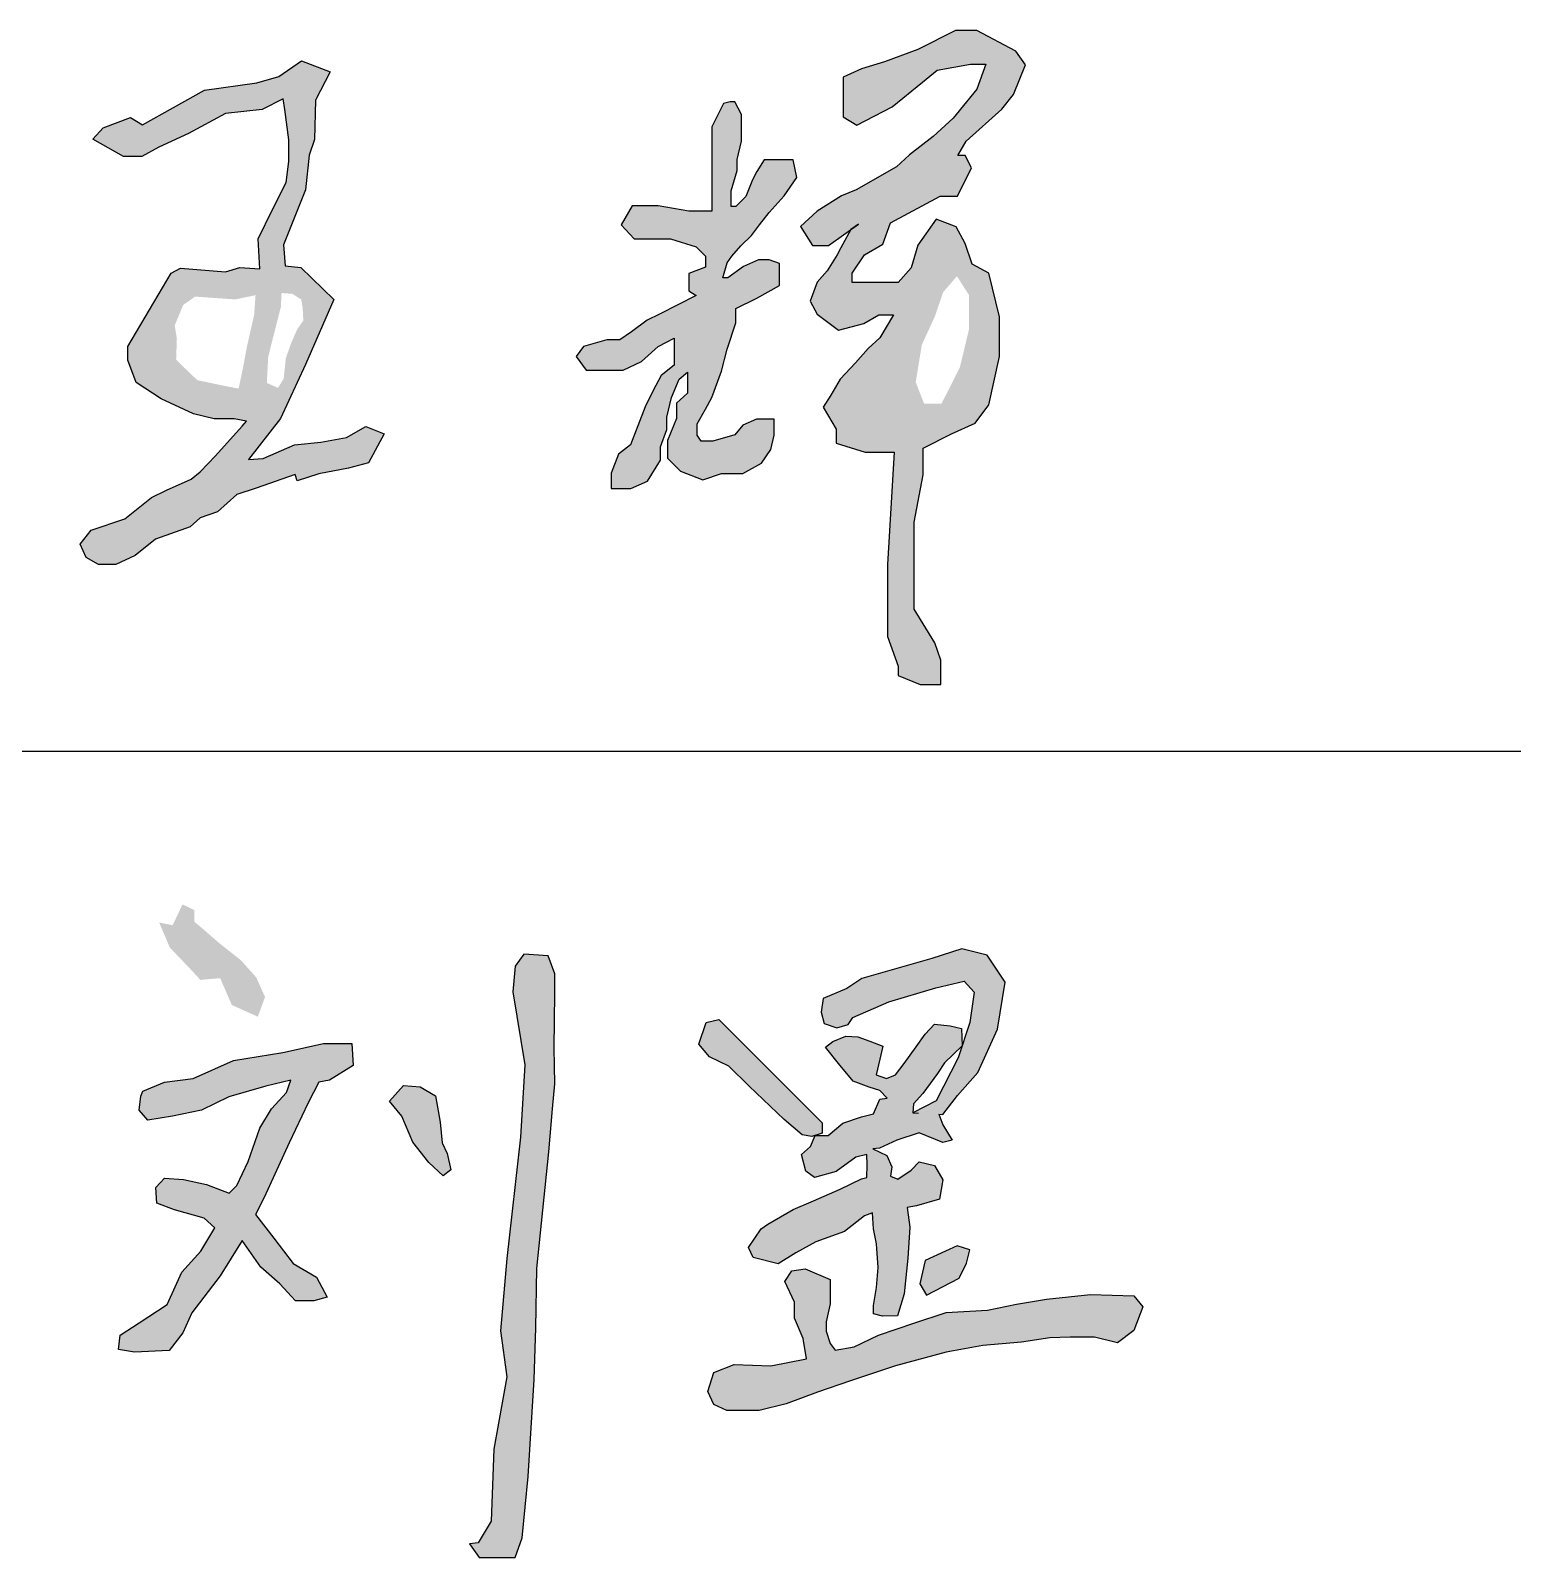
# Model space of a CAD drawing. Extents: x 126592 to 186958, y 280170 to 492839.
# Drawn here: x 183605 to 185281, y 295258 to 296985 of the extents above; entities that cross this region are included whole.
import ezdxf

# ---------------------------------------------------------------- set-up
doc = ezdxf.new("R2010")
doc.units = 0
doc.header["$LTSCALE"] = 1000
doc.header["$MEASUREMENT"] = 0
doc.layers.add('TK', color=126, linetype='Continuous')

# ---------------------------------------------------------------- blocks, each defined once
blk = doc.blocks.new('gfdyrte')
at = {"layer": 'TK'}
h = blk.add_hatch(color=1, dxfattribs=at)
h.paths.add_polyline_path([(386849.8, -113658.5), (386870.5, -113690.9), (386870.5, -113747.8), (386854.9, -113812.6), (386823.8, -113874.7), (386794, -113874.7), (386779.8, -113838.4), (386790.2, -113775), (386812.2, -113727.1), (386826.4, -113685.7)], flags=16)
h.paths.add_polyline_path([(386680, -113401.9), (386739.6, -113370.9), (386791.4, -113329.4), (386816, -113308.7), (386873, -113298.4), (386898.9, -113298.4), (386883.4, -113341.1), (386843.2, -113390.3), (386809.5, -113421.3), (386769.4, -113452.4), (386747.3, -113473.1), (386678.7, -113512), (386654.1, -113522.3), (386612.6, -113548.2), (386584.1, -113574.1), (386604.8, -113606.5), (386632, -113606.5), (386682.6, -113570.2), (386669.6, -113579.5), (386652.8, -113610.3), (386646.4, -113622), (386629.4, -113649.2), (386612.6, -113668.6), (386600.9, -113701), (386612.6, -113723), (386648.9, -113750.2), (386691.6, -113738.5), (386717.5, -113724.3), (386742.2, -113724.3), (386718.8, -113763.1), (386699.4, -113781.2), (386677.4, -113805.8), (386651.5, -113833), (386635.9, -113860.2), (386623, -113880.9), (386645, -113918.4), (386645, -113941.7), (386694.2, -113957.3), (386743.5, -113957.3), (386731.8, -114147.9), (386731.8, -114201.5), (386731.8, -114270.1), (386749.9, -114320.6), (386749.9, -114336.2), (386787.5, -114351.7), (386822.5, -114351.7), (386822.5, -114310.3), (386812.1, -114280.5), (386777.1, -114223.5), (386777.1, -114182.1), (386777.1, -114138.1), (386777.1, -114076), (386792.7, -113995.7), (386792.7, -113950.4), (386840.6, -113925.8), (386880.8, -113907.7), (386904.1, -113876.6), (386922.3, -113794.7), (386922.3, -113727.3), (386904.1, -113653.6), (386875.6, -113638), (386864, -113603.1), (386848.4, -113574.6), (386814.7, -113561.6), (386783.6, -113605.7), (386772, -113644.5), (386750, -113669.1), (386672.2, -113669.1), (386672.2, -113653.6), (386692.9, -113622.5), (386724, -113604.4), (386737, -113568.1), (386821.2, -113522.8), (386851, -113522.8), (386874.4, -113474.5), (386864, -113453.8), (386851.1, -113453.8), (386865.3, -113429.2), (386926.2, -113374.9), (386945.7, -113350.3), (386966.4, -113299.8), (386949.5, -113276.5), (386883.5, -113241.5), (386847.2, -113241.5), (386783.7, -113273.9), (386726.7, -113294.6), (386687.8, -113306.3), (386656.7, -113320.5), (386656.7, -113333.4), (386656.7, -113368.4), (386656.7, -113387.8)])
h.paths.add_polyline_path([(386453.5, -113365.5), (386433.7, -113405.2), (386433.7, -113465.8), (386433.7, -113539.9), (386433.7, -113548.3), (386395, -113548.3), (386342.7, -113538.9), (386328, -113538.9), (386298.8, -113538.9), (386279.9, -113571.3), (386301.9, -113595.3), (386363.6, -113595.3), (386407.5, -113608.9), (386423.2, -113624.6), (386423.2, -113643.4), (386395, -113653.8), (386395, -113683.1), (386407.5, -113691.4), (386344.8, -113722.8), (386323.9, -113733.2), (386297.7, -113753.1), (386277.8, -113766.6), (386255.9, -113766.6), (386216.2, -113778.1), (386203.6, -113794.9), (386220.3, -113817.8), (386283.1, -113817.8), (386314.4, -113803.2), (386342.7, -113778.1), (386369.9, -113763.5), (386369.9, -113809.5), (386347.9, -113827.2), (386334.3, -113852.3), (386320.7, -113880.5), (386295.6, -113944.8), (386275.7, -113960.5), (386263.1, -113992.9), (386263.1, -114019), (386296.6, -114019), (386324.8, -114006.5), (386346.8, -113970.9), (386346.8, -113947.9), (386357.2, -113918.7), (386357.2, -113897.8), (386365.6, -113864.4), (386378.2, -113833), (386392.8, -113821.5), (386392.8, -113836.2), (386392.8, -113857.1), (386374, -113873.8), (386374, -113899.9), (386358.5, -113937.2), (386358.5, -113946.7), (386358.5, -113967.2), (386380.5, -113989.2), (386418.7, -114003.9), (386450.2, -113993.6), (386464.9, -113993.6), (386486.2, -113993.6), (386518.4, -113976), (386533.8, -113952.6), (386539.7, -113928.4), (386539.7, -113901.3), (386530.9, -113901.3), (386509.6, -113901.3), (386486.2, -113911.5), (386473, -113927.7), (386435.5, -113938.7), (386415.7, -113938.7), (386409.1, -113928.4), (386409.1, -113909.3), (386423.1, -113884.4), (386434.1, -113864.6), (386450.2, -113819.9), (386459.8, -113782.5), (386474.4, -113737.8), (386474.4, -113713.6), (386510.4, -113695.7), (386548.5, -113674.5), (386548.5, -113637.1), (386530.9, -113630.5), (386513.3, -113630.5), (386487.6, -113642.2), (386461.2, -113661.3), (386452.4, -113661.3), (386459.8, -113635.6), (386467.8, -113624.6), (386483.2, -113607), (386500.9, -113589.5), (386514.8, -113571.1), (386530.9, -113550.6), (386556.6, -113522), (386577.9, -113491), (386572.1, -113460.9), (386565.5, -113460.9), (386542, -113460.9), (386522.9, -113460.9), (386510.4, -113480.7), (386503.1, -113494.7), (386491.4, -113523.2), (386474.5, -113540.1), (386466.4, -113540.1), (386466.4, -113513.7), (386476.7, -113479.3), (386476.7, -113460.2), (386484, -113429.4), (386484, -113410.4), (386484, -113384), (386473, -113362.7), (386465, -113362.7)])
at = {"layer": 'TK', "lineweight": 25}
h = blk.add_hatch(color=1, dxfattribs=at)
h.paths.add_polyline_path([(385400.8, -113406.4), (385447.4, -113389.4), (385467.6, -113401.8), (385573.1, -113342.8), (385661.7, -113330.4), (385698.9, -113319.6), (385737.7, -113293.2), (385785.9, -113311.8), (385761, -113359.9), (385759.5, -113426.6), (385750.2, -113453), (385744, -113511.9), (385706.7, -113605), (385709.8, -113640.7), (385736.2, -113643.8), (385792.1, -113698.1), (385744, -113808.3), (385702, -113899.8), (385647.7, -113969.6), (385672.5, -113968.1), (385725.3, -113944.8), (385770.4, -113940.1), (385813.8, -113932.4), (385846.4, -113913.8), (385877.5, -113926.2), (385851.3, -113975.5), (385817.1, -113984.1), (385767, -113993.9), (385730.3, -114006.1), (385726.6, -113995.1), (385660.7, -114018.5), (385627.8, -114028.8), (385595, -114058.2), (385565.6, -114068.6), (385548.3, -114084.1), (385489.6, -114104.8), (385455, -114132.5), (385422.2, -114148), (385392.8, -114148), (385372, -114135.9), (385361.7, -114113.5), (385380.7, -114089.3), (385437.7, -114070.3), (385482.7, -114034), (385508.6, -114021.9), (385550.1, -114002.9), (385565.6, -113990.8), (385591.5, -113963.2), (385636.5, -113913.1), (385644.3, -113904.4), (385623.1, -113900.5), (385589.2, -113900.5), (385554, -113892), (385499.5, -113866.6), (385457, -113838.7), (385442.5, -113801.1), (385442.5, -113778.1), (385516.4, -113653.3), (385532.2, -113644.8), (385608.6, -113650.9), (385632.9, -113643.6), (385666.8, -113646.1), (385663.7, -113594.9), (385688.5, -113545.4), (385711.6, -113499.2), (385715.7, -113463.8), (385715.7, -113427.1), (385708.9, -113375.4), (385706.1, -113357.7), (385670.8, -113375.4), (385608.2, -113382.2), (385545.5, -113416.2), (385495.2, -113439.3), (385466.6, -113455.6), (385435.3, -113455.6), (385383.6, -113425.7)])
h.paths.add_polyline_path([(385659.5, -113690.7), (385624.9, -113697.9), (385556.9, -113693.1), (385536.6, -113707.4), (385522.3, -113742), (385525.9, -113764.6), (385524.7, -113800.4), (385560.5, -113834.9), (385605.8, -113844.5), (385630.8, -113849.2), (385638, -113814.7), (385645.2, -113776.5), (385657.1, -113724.1)], flags=16)
h.paths.add_polyline_path([(385703.6, -113687.1), (385721.5, -113688.3), (385737, -113697.9), (385739.4, -113712.2), (385740.6, -113733.6), (385729.9, -113749.1), (385719.1, -113774.1), (385710.8, -113798), (385707.2, -113832.5), (385697.6, -113848), (385678.6, -113839.7), (385680.9, -113795.6), (385691.7, -113752.7), (385702.4, -113711)], flags=16)
h = blk.add_hatch(color=1, dxfattribs=at)
h.paths.add_polyline_path([(386167.6, -114876.2), (386167.6, -114842.6), (386155.8, -114811.9), (386114.9, -114809), (386100.3, -114829.4), (386095.9, -114873.2), (386116.4, -114997.3), (386109.1, -115120), (386085.7, -115325.9), (386075.4, -115448.5), (386085.7, -115526.5), (386063.8, -115649.2), (386059.4, -115771.8), (386037.5, -115808.3), (386022.8, -115809.8), (386038.9, -115833.1), (386100.3, -115833.1), (386112, -115799.6), (386122.2, -115695.9), (386132.4, -115530.9), (386135.4, -115443.3), (386136.8, -115342.5), (386157.4, -115144.8), (386163.2, -115071.8), (386167.6, -115029.5), (386166.2, -114968.2)])
h.paths.add_polyline_path([(385964.8, -115049.9), (385938.8, -115034.4), (385910.3, -115032), (385886.7, -115058.8), (385907.8, -115084), (385926.6, -115128), (385953.4, -115162.9), (385977.8, -115185.7), (385990.9, -115175.1), (385984.4, -115147.5), (385976.2, -115129.6), (385973, -115094.6)])
h.paths.add_polyline_path([(385706, -114976.2), (385622.3, -114989.9), (385553.7, -115020.3), (385505, -115026.4), (385468.4, -115041.6), (385464.5, -115050.1), (385461.8, -115074), (385476.8, -115091.1), (385518.5, -115084.4), (385567.6, -115074), (385613.9, -115051.4), (385677.1, -115033.5), (385719.6, -115023.1), (385712.1, -115043.8), (385686.5, -115071.6), (385666.7, -115104.6), (385646.8, -115161.2), (385627.9, -115201.8), (385614.7, -115215), (385576, -115199.9), (385537.3, -115191.4), (385505.2, -115189.5), (385490.1, -115205.5), (385492, -115231.9), (385522.2, -115243.3), (385572.2, -115257.4), (385590.2, -115273.5), (385566.6, -115313.1), (385534.5, -115348.9), (385509.4, -115404), (385461.7, -115434.8), (385429.6, -115455.6), (385426.8, -115480.1), (385454.2, -115484.8), (385512.7, -115482), (385536.3, -115451.8), (385551.5, -115417.8), (385599.7, -115355.3), (385636.5, -115295), (385656.4, -115323.3), (385668.6, -115340.2), (385700.7, -115368.6), (385727.2, -115397.8), (385758.3, -115397.8), (385781, -115391.2), (385763.1, -115357.2), (385723.4, -115334.4), (385690.3, -115291), (385659.2, -115251.3), (385674.3, -115222.1), (385716.8, -115129.6), (385748.9, -115061.7), (385767, -115026.4), (385785.2, -115023.3), (385825, -114998.2), (385823, -114961), (385774.6, -114961)])
h.paths.add_polyline_path([(385573.5, -114769.2), (385555.3, -114754), (385555.3, -114734.2), (385535.6, -114724.8), (385518.7, -114760.1), (385495.9, -114755.5), (385514.1, -114798.1), (385547.6, -114833.1), (385565.9, -114852.9), (385599.4, -114849.9), (385619.2, -114895.5), (385663.4, -114915.3), (385675.6, -114881.8), (385660.4, -114848.3), (385634.5, -114819.4), (385597.9, -114790.5)])
blk.add_hatch(color=1, dxfattribs=at).paths.add_polyline_path([(386792.2, -115045.6), (386817, -115012), (386828.5, -114993.5), (386858.6, -114964.6), (386857.7, -114935.2), (386838.2, -114930.8), (386811.7, -114928.1), (386795.9, -114945.1), (386780.7, -114966.3), (386760.4, -114994.5), (386745.3, -115014), (386730.3, -115020.2), (386712.6, -115014), (386718.8, -114987.5), (386724.1, -114965.4), (386702, -114956.6), (386681.7, -114949.5), (386661.4, -114948.6), (386639.3, -114957.4), (386626.9, -114967.2), (386649, -114994.5), (386673.7, -115024.6), (386701.1, -115035.2), (386718.8, -115040.5), (386731.2, -115053.7), (386718.8, -115055.5), (386708.2, -115080.2), (386687.9, -115085.5), (386656, -115096.1), (386631.3, -115117.1), (386609.1, -115117.1), (386601.2, -115135.9), (386586.2, -115149.1), (386593.3, -115177.4), (386608.3, -115188), (386644.6, -115178.3), (386678.1, -115153.5), (386696.7, -115149.1), (386697.6, -115166.8), (386696.7, -115188), (386687.9, -115190.6), (386651.6, -115208.3), (386606.5, -115227.7), (386572.1, -115242.7), (386528.7, -115267.5), (386517.3, -115275.4), (386496, -115307.2), (386504, -115324), (386546.4, -115334.6), (386576.5, -115316.1), (386610.1, -115297.5), (386658.7, -115279.8), (386693.2, -115253.3), (386706.4, -115248), (386708.2, -115275.4), (386713.5, -115301), (386716.2, -115340.8), (386713.5, -115375.2), (386708.2, -115405.3), (386708.2, -115419.4), (386723.2, -115423.8), (386748.9, -115422.9), (386760.4, -115385.8), (386766.6, -115324.9), (386770.1, -115272.8), (386765.4, -115239.4), (386780.9, -115236.6), (386820.1, -115225), (386825.6, -115192.4), (386811.8, -115168.1), (386785.9, -115161.5), (386772, -115175.9), (386749.4, -115191.3), (386737.2, -115185.8), (386739.4, -115170.3), (386731.1, -115151), (386706.8, -115139.4), (386718.4, -115138.3), (386747.7, -115125.1), (386785.9, -115112.4), (386825.6, -115128.9), (386841.7, -115125.1), (386825.9, -115099.1), (386818.8, -115080.9), (386825.8, -115081.2), (386851, -115048.9), (386885.1, -115010.3), (386918.4, -114936.7), (386931.9, -114856.8), (386901.3, -114811), (386858.2, -114800.2), (386807, -114816.4), (386688.3, -114850.5), (386663.2, -114867.5), (386622.7, -114884.6), (386619.1, -114907.9), (386624.5, -114926.8), (386646.1, -114934), (386665, -114928.6), (386673, -114916.9), (386734.2, -114890), (386814.1, -114866.6), (386861.8, -114855), (386878.8, -114873.8), (386871.7, -114925), (386851.9, -114985.2), (386814.6, -115058.2), (386775.1, -115078.6), (386776.3, -115063.2)])
h = blk.add_hatch(color=1, dxfattribs=at)
h.paths.add_polyline_path([(386556.7, -115089.7), (386587.3, -115116.1), (386603.8, -115118.9), (386620.9, -115113.2), (386621.2, -115095.6), (386540.6, -115015.1), (386445.6, -114920.2), (386424, -114925), (386411.8, -114962.1), (386429.7, -114983.5), (386462.5, -114999.2), (386497.4, -115033.4)])
h.paths.add_polyline_path([(386795.8, -115328.9), (386786.9, -115369), (386798.1, -115387.9), (386853.7, -115359), (386866, -115333.4), (386871.6, -115311.1), (386850.4, -115304.5), (386830.3, -115313.4)])
h.paths.add_polyline_path([(386594.3, -115495.8), (386534.1, -115508.1), (386471.8, -115505.8), (386437.3, -115519.2), (386427.2, -115551.4), (386437.3, -115573.7), (386459.5, -115583.7), (386514.1, -115583.7), (386559.8, -115572.6), (386613.2, -115552.6), (386668.9, -115533.6), (386745.7, -115508.1), (386831.5, -115484.7), (386893.8, -115473.6), (386959.5, -115468), (387007.4, -115460.2), (387041.9, -115459.1), (387083.1, -115459.1), (387122.1, -115469.1), (387149.9, -115448), (387165.5, -115407.9), (387149.9, -115389), (387076.4, -115386.8), (387001.8, -115394.6), (386950.6, -115403.5), (386901.6, -115413.5), (386831.7, -115417.5), (386776.9, -115435.7), (386716.8, -115455.8), (386675.6, -115475.8), (386643.3, -115481.4), (386634.4, -115470.2), (386627.7, -115449.1), (386627.7, -115433.5), (386634.4, -115402.4), (386634.4, -115377.9), (386634.4, -115361.2), (386592, -115343.4), (386569.8, -115346.7), (386557.5, -115364.5), (386574.2, -115400.1), (386574.2, -115426.8), (386588.7, -115461.3)])
at = {"layer": 'TK'}
blk.add_line((378607.5, -114464.4), (388807.5, -114464.4), dxfattribs=at)
at = {"layer": 'TK', "color": 1}
for points in [[(386680, -113401.9), (386739.6, -113370.9), (386791.4, -113329.4), (386816, -113308.7), (386873, -113298.4), (386898.9, -113298.4), (386883.4, -113341.1), (386843.2, -113390.3), (386809.5, -113421.3), (386769.4, -113452.4), (386747.3, -113473.1), (386678.7, -113512), (386654.1, -113522.3), (386612.6, -113548.2), (386584.1, -113574.1), (386604.8, -113606.5), (386632, -113606.5), (386682.6, -113570.2), (386669.6, -113579.5), (386652.8, -113610.3), (386646.4, -113622), (386629.4, -113649.2), (386612.6, -113668.6), (386600.9, -113701), (386612.6, -113723), (386612.6, -113723), (386648.9, -113750.2), (386691.6, -113738.5), (386717.5, -113724.3), (386742.2, -113724.3), (386718.8, -113763.1), (386699.4, -113781.2), (386677.4, -113805.8), (386651.5, -113833), (386635.9, -113860.2), (386623, -113880.9), (386645, -113918.4), (386645, -113941.7), (386694.2, -113957.3), (386743.5, -113957.3), (386731.8, -114147.9), (386731.8, -114201.5), (386731.8, -114270.1), (386749.9, -114320.6), (386749.9, -114336.2), (386787.5, -114351.7), (386822.5, -114351.7), (386822.5, -114310.3), (386812.1, -114280.5), (386777.1, -114223.5), (386777.1, -114182.1), (386777.1, -114138.1), (386777.1, -114076), (386792.7, -113995.7), (386792.7, -113950.4), (386840.6, -113925.8), (386880.8, -113907.7), (386904.1, -113876.6), (386922.3, -113794.7), (386922.3, -113727.3), (386904.1, -113653.6), (386875.6, -113638), (386864, -113603.1), (386848.4, -113574.6), (386814.7, -113561.6), (386783.6, -113605.7), (386772, -113644.5), (386750, -113669.1), (386672.2, -113669.1), (386672.2, -113653.6), (386692.9, -113622.5), (386724, -113604.4), (386737, -113568.1), (386821.2, -113522.8), (386851, -113522.8), (386874.4, -113474.5), (386864, -113453.8), (386851.1, -113453.8), (386865.3, -113429.2), (386926.2, -113374.9), (386945.7, -113350.3), (386966.4, -113299.8), (386949.5, -113276.5), (386883.5, -113241.5), (386847.2, -113241.5), (386783.7, -113273.9), (386726.7, -113294.6), (386687.8, -113306.3), (386656.7, -113320.5), (386656.7, -113333.4), (386656.7, -113368.4), (386656.7, -113387.8), (386680, -113401.9)], [(386453.5, -113365.5), (386433.7, -113405.2), (386433.7, -113465.8), (386433.7, -113539.9), (386433.7, -113548.3), (386395, -113548.3), (386342.7, -113538.9), (386328, -113538.9), (386298.8, -113538.9), (386279.9, -113571.3), (386301.9, -113595.3), (386363.6, -113595.3), (386407.5, -113608.9), (386423.2, -113624.6), (386423.2, -113643.4), (386395, -113653.8), (386395, -113683.1), (386407.5, -113691.4), (386344.8, -113722.8), (386323.9, -113733.2), (386297.7, -113753.1), (386277.8, -113766.6), (386255.9, -113766.6), (386216.2, -113778.1), (386203.6, -113794.9), (386220.3, -113817.8), (386283.1, -113817.8), (386314.4, -113803.2), (386342.7, -113778.1), (386369.9, -113763.5), (386369.9, -113809.5), (386347.9, -113827.2), (386334.3, -113852.3), (386320.7, -113880.5), (386295.6, -113944.8), (386275.7, -113960.5), (386263.1, -113992.9), (386263.1, -114019), (386296.6, -114019), (386324.8, -114006.5), (386346.8, -113970.9), (386346.8, -113947.9), (386357.2, -113918.7), (386357.2, -113897.8), (386365.6, -113864.4), (386378.2, -113833), (386392.8, -113821.5), (386392.8, -113836.2), (386392.8, -113857.1), (386374, -113873.8), (386374, -113899.9), (386358.5, -113937.2), (386358.5, -113946.7), (386358.5, -113967.2), (386380.5, -113989.2), (386418.7, -114003.9), (386450.2, -113993.6), (386464.9, -113993.6), (386486.2, -113993.6), (386518.4, -113976), (386533.8, -113952.6), (386539.7, -113928.4), (386539.7, -113901.3), (386530.9, -113901.3), (386509.6, -113901.3), (386486.2, -113911.5), (386473, -113927.7), (386435.5, -113938.7), (386415.7, -113938.7), (386409.1, -113928.4), (386409.1, -113909.3), (386423.1, -113884.4), (386434.1, -113864.6), (386450.2, -113819.9), (386459.8, -113782.5), (386474.4, -113737.8), (386474.4, -113713.6), (386510.4, -113695.7), (386548.5, -113674.5), (386548.5, -113637.1), (386530.9, -113630.5), (386513.3, -113630.5), (386487.6, -113642.2), (386461.2, -113661.3), (386452.4, -113661.3), (386459.8, -113635.6), (386467.8, -113624.6), (386483.2, -113607), (386500.9, -113589.5), (386514.8, -113571.1), (386530.9, -113550.6), (386556.6, -113522), (386577.9, -113491), (386572.1, -113460.9), (386565.5, -113460.9), (386542, -113460.9), (386522.9, -113460.9), (386510.4, -113480.7), (386503.1, -113494.7), (386491.4, -113523.2), (386474.5, -113540.1), (386466.4, -113540.1), (386466.4, -113513.7), (386476.7, -113479.3), (386476.7, -113460.2), (386484, -113429.4), (386484, -113410.4), (386484, -113384), (386473, -113362.7), (386465, -113362.7), (386453.5, -113365.5)]]:
    blk.add_lwpolyline(points, dxfattribs=at)
at = {"layer": 'TK', "color": 1, "lineweight": 25}
for points in [[(385400.8, -113406.4), (385447.4, -113389.4), (385467.6, -113401.8), (385573.1, -113342.8), (385661.7, -113330.4), (385698.9, -113319.6), (385737.7, -113293.2), (385785.9, -113311.8), (385761, -113359.9), (385759.5, -113426.6), (385750.2, -113453), (385744, -113511.9), (385706.7, -113605), (385709.8, -113640.7), (385736.2, -113643.8), (385792.1, -113698.1), (385744, -113808.3), (385702, -113899.8), (385702, -113899.8), (385647.7, -113969.6), (385672.5, -113968.1), (385725.3, -113944.8), (385770.4, -113940.1), (385813.8, -113932.4), (385846.4, -113913.8), (385877.5, -113926.2), (385851.3, -113975.5), (385817.1, -113984.1), (385767, -113993.9), (385730.3, -114006.1), (385726.6, -113995.1), (385660.7, -114018.5), (385627.8, -114028.8), (385595, -114058.2), (385565.6, -114068.6), (385548.3, -114084.1), (385489.6, -114104.8), (385455, -114132.5), (385422.2, -114148), (385392.8, -114148), (385372, -114135.9), (385361.7, -114113.5), (385380.7, -114089.3), (385437.7, -114070.3), (385482.7, -114034), (385508.6, -114021.9), (385550.1, -114002.9), (385565.6, -113990.8), (385591.5, -113963.2), (385636.5, -113913.1), (385644.3, -113904.4), (385623.1, -113900.5), (385589.2, -113900.5), (385554, -113892), (385499.5, -113866.6), (385457, -113838.7), (385442.5, -113801.1), (385442.5, -113778.1), (385516.4, -113653.3), (385532.2, -113644.8), (385608.6, -113650.9), (385632.9, -113643.6), (385666.8, -113646.1), (385663.7, -113594.9), (385688.5, -113545.4), (385711.6, -113499.2), (385715.7, -113463.8), (385715.7, -113427.1), (385708.9, -113375.4), (385708.9, -113375.4), (385706.1, -113357.7), (385670.8, -113375.4), (385608.2, -113382.2), (385545.5, -113416.2), (385495.2, -113439.3), (385466.6, -113455.6), (385435.3, -113455.6), (385383.6, -113425.7), (385400.8, -113406.4)], [(386818.8, -115080.9), (386825.8, -115081.2), (386851, -115048.9), (386885.1, -115010.3), (386918.4, -114936.7), (386931.9, -114856.8), (386901.3, -114811), (386858.2, -114800.2), (386807, -114816.4), (386688.3, -114850.5), (386663.2, -114867.5), (386622.7, -114884.6), (386619.1, -114907.9), (386624.5, -114926.8), (386646.1, -114934), (386665, -114928.6), (386673, -114916.9)], [(386155.8, -114811.9), (386114.9, -114809), (386100.3, -114829.4), (386095.9, -114873.2), (386116.4, -114997.3), (386109.1, -115120), (386085.7, -115325.9), (386075.4, -115448.5), (386085.7, -115526.5), (386063.8, -115649.2), (386059.4, -115771.8), (386037.5, -115808.3), (386022.8, -115809.8), (386038.9, -115833.1), (386100.3, -115833.1), (386112, -115799.6), (386122.2, -115695.9), (386132.4, -115530.9), (386135.4, -115443.3), (386136.8, -115342.5), (386157.4, -115144.8), (386163.2, -115071.8), (386167.6, -115029.5), (386166.2, -114968.2), (386167.6, -114876.2), (386167.6, -114842.6), (386155.8, -114811.9)], [(386673, -114916.9), (386734.2, -114890), (386814.1, -114866.6), (386861.8, -114855), (386878.8, -114873.8), (386871.7, -114925), (386851.9, -114985.2), (386814.6, -115058.2), (386775.1, -115078.6), (386784.5, -115079.1)], [(386445.6, -114920.2), (386540.6, -115015.1), (386621.2, -115095.6), (386620.9, -115113.2), (386603.8, -115118.9), (386587.3, -115116.1), (386556.7, -115089.7), (386497.4, -115033.4), (386462.5, -114999.2), (386429.7, -114983.5), (386411.8, -114962.1), (386424, -114925), (386445.6, -114920.2)], [(386818.8, -115080.9), (386825.9, -115099.1), (386841.7, -115125.1), (386825.6, -115128.9), (386785.9, -115112.4), (386747.7, -115125.1), (386718.4, -115138.3), (386706.8, -115139.4), (386731.1, -115151), (386739.4, -115170.3), (386737.2, -115185.8), (386749.4, -115191.3), (386772, -115175.9), (386785.9, -115161.5), (386811.8, -115168.1), (386825.6, -115192.4), (386820.1, -115225), (386780.9, -115236.6), (386765.4, -115239.4), (386770.1, -115272.8), (386766.6, -115324.9), (386760.4, -115385.8), (386748.9, -115422.9), (386723.2, -115423.8), (386708.2, -115419.4), (386708.2, -115405.3), (386713.5, -115375.2), (386716.2, -115340.8), (386713.5, -115301), (386708.2, -115275.4), (386706.4, -115248), (386693.2, -115253.3), (386658.7, -115279.8), (386610.1, -115297.5), (386576.5, -115316.1), (386546.4, -115334.6), (386504, -115324), (386496, -115307.2), (386517.3, -115275.4), (386528.7, -115267.5), (386572.1, -115242.7), (386606.5, -115227.7), (386651.6, -115208.3), (386687.9, -115190.6), (386696.7, -115188), (386697.6, -115166.8), (386696.7, -115149.1), (386696.7, -115149.1), (386678.1, -115153.5), (386644.6, -115178.3), (386608.3, -115188), (386593.3, -115177.4), (386586.2, -115149.1), (386601.2, -115135.9), (386609.1, -115117.1), (386631.3, -115117.1), (386656, -115096.1), (386687.9, -115085.5), (386708.2, -115080.2), (386718.8, -115055.5), (386731.2, -115053.7), (386718.8, -115040.5), (386701.1, -115035.2), (386673.7, -115024.6), (386649, -114994.5), (386626.9, -114967.2), (386639.3, -114957.4), (386661.4, -114948.6), (386681.7, -114949.5), (386702, -114956.6), (386724.1, -114965.4), (386718.8, -114987.5), (386712.6, -115014), (386730.3, -115020.2), (386745.3, -115014), (386760.4, -114994.5), (386780.7, -114966.3), (386795.9, -114945.1), (386811.7, -114928.1), (386838.2, -114930.8), (386857.7, -114935.2), (386858.6, -114964.6), (386828.5, -114993.5), (386817, -115012), (386792.2, -115045.6), (386776.3, -115063.2), (386775.1, -115078.6)], [(385468.4, -115041.6), (385505, -115026.4), (385553.7, -115020.3), (385622.3, -114989.9), (385706, -114976.2), (385774.6, -114961), (385823, -114961), (385825, -114998.2), (385785.2, -115023.3), (385767, -115026.4)], [(385767, -115026.4), (385748.9, -115061.7), (385716.8, -115129.6), (385674.3, -115222.1), (385659.2, -115251.3), (385690.3, -115291), (385723.4, -115334.4), (385763.1, -115357.2), (385781, -115391.2), (385758.3, -115397.8), (385727.2, -115397.8), (385700.7, -115368.6), (385668.6, -115340.2), (385656.4, -115323.3), (385636.5, -115295), (385599.7, -115355.3), (385551.5, -115417.8), (385536.3, -115451.8), (385512.7, -115482), (385454.2, -115484.8), (385426.8, -115480.1), (385429.6, -115455.6), (385461.7, -115434.8), (385509.4, -115404), (385534.5, -115348.9), (385566.6, -115313.1), (385590.2, -115273.5), (385572.2, -115257.4), (385522.2, -115243.3), (385492, -115231.9), (385490.1, -115205.5), (385505.2, -115189.5), (385537.3, -115191.4), (385576, -115199.9), (385614.7, -115215), (385627.9, -115201.8), (385646.8, -115161.2), (385666.7, -115104.6), (385686.5, -115071.6), (385712.1, -115043.8), (385719.6, -115023.1), (385677.1, -115033.5), (385613.9, -115051.4), (385567.6, -115074), (385518.5, -115084.4), (385476.8, -115091.1), (385461.8, -115074), (385464.5, -115050.1), (385468.4, -115041.6)], [(385964.8, -115049.9), (385973, -115094.6), (385976.2, -115129.6), (385984.4, -115147.5), (385990.9, -115175.1), (385977.8, -115185.7), (385953.4, -115162.9), (385926.6, -115128), (385907.8, -115084), (385886.7, -115058.8), (385910.3, -115032), (385938.8, -115034.4), (385964.8, -115049.9)], [(386830.3, -115313.4), (386795.8, -115328.9), (386786.9, -115369), (386798.1, -115387.9), (386853.7, -115359), (386866, -115333.4), (386871.6, -115311.1), (386850.4, -115304.5), (386830.3, -115313.4)], [(386592, -115343.4), (386634.4, -115361.2), (386634.4, -115377.9), (386634.4, -115402.4), (386627.7, -115433.5), (386627.7, -115449.1), (386634.4, -115470.2), (386643.3, -115481.4), (386675.6, -115475.8), (386716.8, -115455.8), (386776.9, -115435.7), (386831.7, -115417.5), (386901.6, -115413.5), (386950.6, -115403.5), (387001.8, -115394.6), (387076.4, -115386.8), (387149.9, -115389), (387165.5, -115407.9), (387149.9, -115448), (387122.1, -115469.1), (387083.1, -115459.1), (387041.9, -115459.1), (387007.4, -115460.2), (386959.5, -115468), (386893.8, -115473.6), (386831.5, -115484.7), (386745.7, -115508.1), (386668.9, -115533.6), (386613.2, -115552.6), (386559.8, -115572.6), (386514.1, -115583.7), (386459.5, -115583.7), (386437.3, -115573.7), (386427.2, -115551.4), (386437.3, -115519.2), (386471.8, -115505.8), (386534.1, -115508.1), (386594.3, -115495.8), (386588.7, -115461.3), (386574.2, -115426.8), (386574.2, -115400.1), (386557.5, -115364.5), (386569.8, -115346.7), (386592, -115343.4)]]:
    blk.add_lwpolyline(points, dxfattribs=at)

msp = doc.modelspace()

# ---------------------------------------------------------------- block references
at = {"xscale": 0.6666666666278616, "yscale": 0.6666666666860692, "zscale": 0.6666666666569654}
msp.add_blockref('gfdyrte', (-73247.1, 372479.6), dxfattribs=at)

doc.saveas('drawing.dxf')
